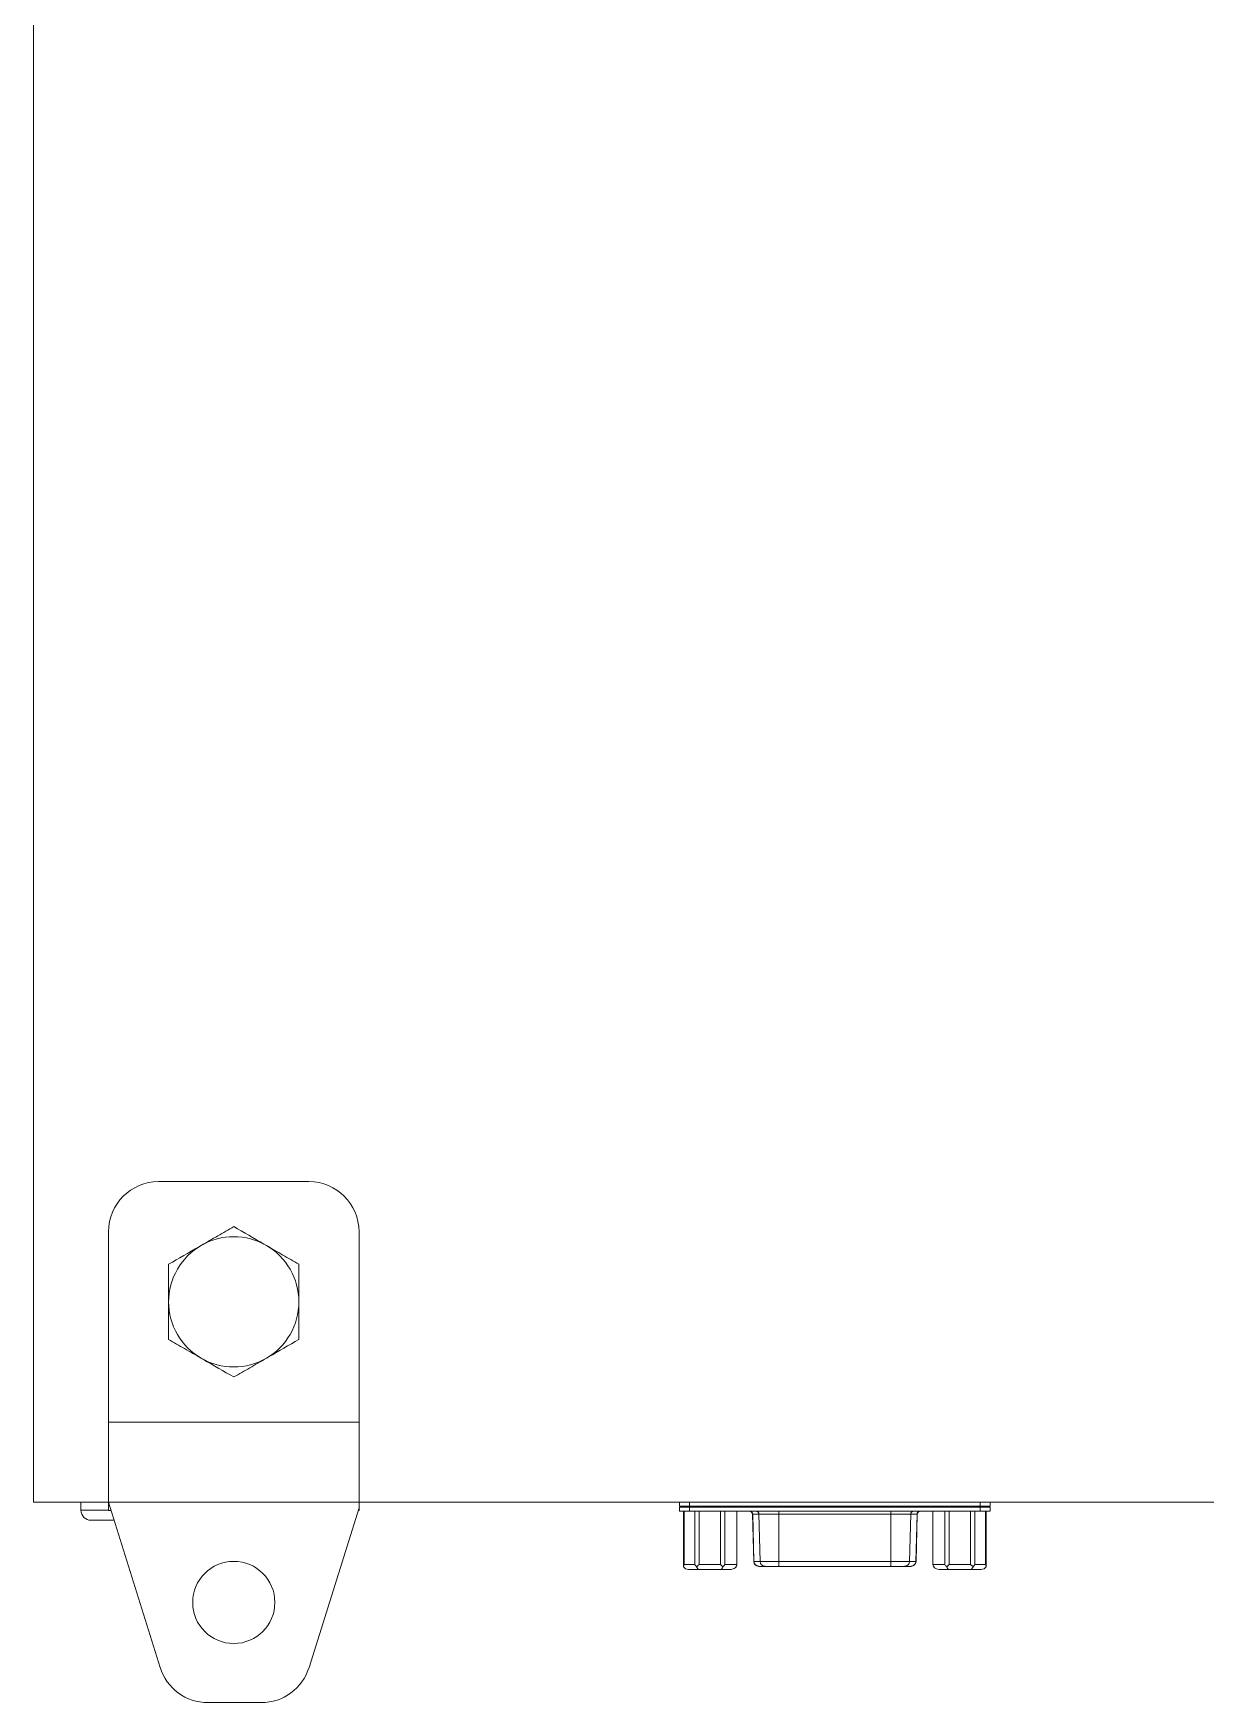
# Model space of a CAD drawing. Extents: x 4137 to 28680, y 2446 to 6814.
# Drawn here: x 10528.9 to 10645.9, y 4737.6 to 4904.2 of the extents above; entities that cross this region are included whole.
import ezdxf

# ---------------------------------------------------------------- set-up
doc = ezdxf.new("R2010")
doc.units = 0
doc.header["$LTSCALE"] = 0.5
doc.layers.get('0').update_dxf_attribs({"linetype": 'CONTINUOUS'})

msp = doc.modelspace()

# ---------------------------------------------------------------- linework, layer by layer
at = {"color": 7, "linetype": 'Continuous', "lineweight": 15}
for p, q in [((10528.86, 4757.59), (10528.86, 5057.59)), ((10528.86, 4757.59), (10528.86, 5057.59)), ((10541.36, 4789.59), (10556.36, 4789.59)), ((10541.36, 4789.59), (10556.36, 4789.59)), ((10536.36, 4784.59), (10536.36, 4765.59)), ((10536.36, 4784.59), (10536.36, 4765.59)), ((10561.36, 4784.59), (10561.36, 4765.59)), ((10561.36, 4784.59), (10561.36, 4765.59)), ((10536.36, 4765.59), (10561.36, 4765.59)), ((10536.36, 4765.59), (10536.36, 4757.59)), ((10536.36, 4765.59), (10561.36, 4765.59)), ((10536.36, 4765.59), (10536.36, 4757.59)), ((10561.36, 4765.59), (10561.36, 4757.59)), ((10561.36, 4765.59), (10561.36, 4757.59)), ((10536.36, 4757.59), (10528.86, 4757.59)), ((10536.36, 4757.59), (10528.86, 4757.59)), ((10533.61, 4757.59), (10533.61, 4756.79)), ((10533.61, 4757.59), (10533.61, 4756.79)), ((10536.36, 4757.59), (10561.36, 4757.59)), ((10536.36, 4757.59), (10541.51, 4741.1)), ((10536.36, 4757.59), (10536.36, 4756.76)), ((10536.36, 4757.59), (10561.36, 4757.59)), ((10536.36, 4757.59), (10541.51, 4741.1)), ((10536.36, 4757.59), (10536.36, 4756.76)), ((10536.62, 4756.76), (10536.36, 4756.76)), ((10536.62, 4756.76), (10536.36, 4756.76)), ((10556.37, 4741.1), (10561.36, 4757.04)), ((10556.37, 4741.1), (10561.36, 4757.04)), ((10561.36, 4756.76), (10561.27, 4756.76)), ((10561.36, 4756.76), (10561.27, 4756.76)), ((10696.36, 4757.59), (10561.36, 4757.59)), ((10561.36, 4757.04), (10561.36, 4757.59)), ((10696.36, 4757.59), (10561.36, 4757.59)), ((10561.36, 4757.04), (10561.36, 4757.59)), ((10561.36, 4757.04), (10561.36, 4756.76)), ((10561.36, 4757.04), (10561.36, 4756.76)), ((10593.36, 4757.19), (10593.36, 4757.59)), ((10593.36, 4757.19), (10593.36, 4757.59)), ((10593.36, 4757.19), (10594.36, 4757.19)), ((10593.36, 4757.19), (10594.36, 4757.19)), ((10593.36, 4756.69), (10593.36, 4757.09)), ((10594.36, 4757.09), (10593.36, 4757.09)), ((10593.36, 4756.69), (10593.36, 4757.09)), ((10594.36, 4757.09), (10593.36, 4757.09)), ((10594.36, 4756.69), (10593.36, 4756.69)), ((10594.36, 4756.69), (10593.36, 4756.69)), ((10593.75, 4756.69), (10593.75, 4751.14)), ((10593.75, 4756.69), (10593.75, 4751.14)), ((10593.82, 4756.69), (10593.82, 4751.39)), ((10593.82, 4756.69), (10593.82, 4751.39)), ((10594.36, 4757.59), (10594.36, 4757.19)), ((10594.36, 4757.59), (10594.36, 4757.19)), ((10594.36, 4757.19), (10623.36, 4757.19)), ((10594.36, 4757.19), (10623.36, 4757.19)), ((10594.36, 4756.69), (10594.36, 4757.09)), ((10623.36, 4757.09), (10594.36, 4757.09)), ((10594.36, 4756.69), (10594.36, 4757.09)), ((10623.36, 4757.09), (10594.36, 4757.09)), ((10623.36, 4756.69), (10594.36, 4756.69)), ((10623.36, 4756.69), (10594.36, 4756.69)), ((10594.86, 4757.19), (10594.86, 4757.09)), ((10594.86, 4757.19), (10594.86, 4757.09)), ((10594.88, 4751.39), (10594.88, 4756.69)), ((10594.88, 4751.39), (10594.88, 4756.69)), ((10595.31, 4756.69), (10595.31, 4751.39)), ((10595.31, 4756.69), (10595.31, 4751.39)), ((10597.44, 4751.39), (10597.44, 4756.69)), ((10597.44, 4751.39), (10597.44, 4756.69)), ((10597.86, 4757.09), (10597.86, 4757.19)), ((10597.86, 4757.09), (10597.86, 4757.19)), ((10597.87, 4756.69), (10597.87, 4751.39)), ((10597.87, 4756.69), (10597.87, 4751.39)), ((10599.08, 4756.69), (10599.08, 4751.39)), ((10599.08, 4756.69), (10599.08, 4751.39)), ((10601.43, 4757.19), (10601.43, 4757.09)), ((10601.43, 4757.19), (10601.43, 4757.09)), ((10603.25, 4756.69), (10603.25, 4756.4)), ((10603.25, 4756.69), (10603.25, 4756.4)), ((10614.46, 4756.69), (10614.46, 4756.4)), ((10614.46, 4756.69), (10614.46, 4756.4)), ((10616.29, 4757.09), (10616.29, 4757.19)), ((10616.29, 4757.09), (10616.29, 4757.19)), ((10618.64, 4756.69), (10618.64, 4751.39)), ((10618.64, 4756.69), (10618.64, 4751.39)), ((10619.85, 4751.39), (10619.85, 4756.69)), ((10619.85, 4751.39), (10619.85, 4756.69)), ((10619.86, 4757.19), (10619.86, 4757.09)), ((10619.86, 4757.19), (10619.86, 4757.09)), ((10620.28, 4756.69), (10620.28, 4751.39)), ((10620.28, 4756.69), (10620.28, 4751.39)), ((10622.4, 4751.39), (10622.4, 4756.69)), ((10622.4, 4751.39), (10622.4, 4756.69)), ((10622.83, 4756.69), (10622.83, 4751.39)), ((10622.83, 4756.69), (10622.83, 4751.39)), ((10622.86, 4757.09), (10622.86, 4757.19)), ((10622.86, 4757.09), (10622.86, 4757.19)), ((10623.36, 4757.19), (10623.36, 4757.59)), ((10623.36, 4757.19), (10623.36, 4757.59)), ((10623.36, 4757.19), (10624.36, 4757.19)), ((10623.36, 4757.19), (10624.36, 4757.19)), ((10623.36, 4756.69), (10623.36, 4757.09)), ((10624.36, 4757.09), (10623.36, 4757.09)), ((10623.36, 4756.69), (10623.36, 4757.09)), ((10624.36, 4757.09), (10623.36, 4757.09)), ((10624.36, 4756.69), (10623.36, 4756.69)), ((10624.36, 4756.69), (10623.36, 4756.69)), ((10623.9, 4751.39), (10623.9, 4756.69)), ((10623.9, 4751.39), (10623.9, 4756.69)), ((10623.96, 4751.14), (10623.96, 4756.69)), ((10623.96, 4751.14), (10623.96, 4756.69)), ((10624.36, 4757.19), (10624.36, 4757.59)), ((10624.36, 4757.19), (10624.36, 4757.59)), ((10624.36, 4756.69), (10624.36, 4757.09)), ((10624.36, 4756.69), (10624.36, 4757.09)), ((10600.64, 4756.4), (10600.76, 4751.68)), ((10600.64, 4756.4), (10600.76, 4751.68)), ((10600.66, 4756.4), (10601.28, 4756.4)), ((10600.66, 4756.4), (10600.78, 4751.68)), ((10600.66, 4756.4), (10601.28, 4756.4)), ((10600.66, 4756.4), (10600.78, 4751.68)), ((10601.28, 4756.4), (10603.25, 4756.4)), ((10601.28, 4756.4), (10601.41, 4751.68)), ((10601.28, 4756.4), (10603.25, 4756.4)), ((10601.28, 4756.4), (10601.41, 4751.68)), ((10603.25, 4756.4), (10614.46, 4756.4)), ((10603.25, 4756.4), (10603.25, 4751.68)), ((10603.25, 4756.4), (10614.46, 4756.4)), ((10603.25, 4756.4), (10603.25, 4751.68)), ((10614.46, 4756.4), (10616.43, 4756.4)), ((10614.46, 4756.4), (10614.46, 4751.68)), ((10614.46, 4756.4), (10616.43, 4756.4)), ((10614.46, 4756.4), (10614.46, 4751.68)), ((10616.43, 4756.4), (10616.31, 4751.68)), ((10616.43, 4756.4), (10616.31, 4751.68)), ((10616.43, 4756.4), (10617.06, 4756.4)), ((10616.43, 4756.4), (10617.06, 4756.4)), ((10617.06, 4756.4), (10616.93, 4751.68)), ((10617.06, 4756.4), (10616.93, 4751.68)), ((10616.96, 4751.68), (10617.08, 4756.4)), ((10616.96, 4751.68), (10617.08, 4756.4)), ((10600.78, 4751.68), (10601.41, 4751.68)), ((10600.78, 4751.68), (10601.41, 4751.68)), ((10601.41, 4751.68), (10603.25, 4751.68)), ((10601.41, 4751.68), (10603.25, 4751.68)), ((10603.25, 4751.68), (10614.46, 4751.68)), ((10603.25, 4751.68), (10603.25, 4751.19)), ((10603.25, 4751.68), (10614.46, 4751.68)), ((10603.25, 4751.68), (10603.25, 4751.19)), ((10614.46, 4751.68), (10616.31, 4751.68)), ((10614.46, 4751.68), (10614.46, 4751.19)), ((10614.46, 4751.68), (10616.31, 4751.68)), ((10614.46, 4751.68), (10614.46, 4751.19)), ((10616.31, 4751.68), (10616.93, 4751.68)), ((10616.31, 4751.68), (10616.93, 4751.68)), ((10594.88, 4751.39), (10593.82, 4751.39)), ((10594.88, 4751.39), (10593.82, 4751.39)), ((10594.25, 4750.89), (10595.31, 4750.89)), ((10594.25, 4750.89), (10595.31, 4750.89)), ((10597.44, 4751.39), (10595.31, 4751.39)), ((10597.44, 4751.39), (10595.31, 4751.39)), ((10595.31, 4750.89), (10597.44, 4750.89)), ((10595.31, 4750.89), (10597.44, 4750.89)), ((10597.44, 4750.89), (10598.5, 4750.89)), ((10597.44, 4750.89), (10598.5, 4750.89)), ((10599.08, 4751.39), (10597.87, 4751.39)), ((10599.08, 4751.39), (10597.87, 4751.39)), ((10601.28, 4751.19), (10601.9, 4751.19)), ((10601.28, 4751.19), (10601.9, 4751.19)), ((10601.9, 4751.19), (10602.34, 4751.19)), ((10601.9, 4751.19), (10602.34, 4751.19)), ((10602.34, 4751.19), (10603.25, 4751.19)), ((10602.34, 4751.19), (10603.25, 4751.19)), ((10603.25, 4751.19), (10614.46, 4751.19)), ((10603.25, 4751.19), (10614.46, 4751.19)), ((10614.46, 4751.19), (10615.37, 4751.19)), ((10614.46, 4751.19), (10615.37, 4751.19)), ((10615.37, 4751.19), (10615.82, 4751.19)), ((10615.37, 4751.19), (10615.82, 4751.19)), ((10615.82, 4751.19), (10616.44, 4751.19)), ((10615.82, 4751.19), (10616.44, 4751.19)), ((10619.85, 4751.39), (10618.64, 4751.39)), ((10619.85, 4751.39), (10618.64, 4751.39)), ((10619.22, 4750.89), (10620.28, 4750.89)), ((10619.22, 4750.89), (10620.28, 4750.89)), ((10622.4, 4751.39), (10620.28, 4751.39)), ((10622.4, 4751.39), (10620.28, 4751.39)), ((10620.28, 4750.89), (10622.4, 4750.89)), ((10620.28, 4750.89), (10622.4, 4750.89)), ((10622.4, 4751.39), (10622.65, 4751.14)), ((10622.4, 4751.39), (10622.65, 4751.14)), ((10622.4, 4750.89), (10623.46, 4750.89)), ((10622.4, 4750.89), (10623.46, 4750.89)), ((10623.9, 4751.39), (10622.83, 4751.39)), ((10623.9, 4751.39), (10622.83, 4751.39)), ((10546.28, 4737.59), (10551.6, 4737.59)), ((10546.28, 4737.59), (10551.6, 4737.59))]:
    msp.add_line(p, q, dxfattribs=at)
at = {"color": 8, "linetype": 'Continuous', "lineweight": 15}
for p, q in [((10533.61, 4756.79), (10536.36, 4756.79)), ((10533.61, 4756.79), (10536.36, 4756.79)), ((10601.44, 4757.09), (10601.44, 4757.19)), ((10601.44, 4757.09), (10601.44, 4757.19)), ((10602.07, 4757.09), (10602.07, 4757.19)), ((10602.07, 4757.09), (10602.07, 4757.19)), ((10603.25, 4757.19), (10603.25, 4757.09)), ((10603.25, 4757.19), (10603.25, 4757.09)), ((10614.46, 4757.09), (10614.46, 4757.19)), ((10614.46, 4757.09), (10614.46, 4757.19)), ((10615.65, 4757.09), (10615.65, 4757.19)), ((10615.65, 4757.09), (10615.65, 4757.19)), ((10616.27, 4757.09), (10616.27, 4757.19)), ((10616.27, 4757.09), (10616.27, 4757.19)), ((10600.64, 4756.4), (10600.66, 4756.4)), ((10600.64, 4756.4), (10600.66, 4756.4)), ((10617.06, 4756.4), (10617.08, 4756.4)), ((10617.06, 4756.4), (10617.08, 4756.4)), ((10600.76, 4751.68), (10600.78, 4751.68)), ((10600.76, 4751.68), (10600.78, 4751.68)), ((10616.93, 4751.68), (10616.96, 4751.68)), ((10616.93, 4751.68), (10616.96, 4751.68))]:
    msp.add_line(p, q, dxfattribs=at)
at = {"color": 7, "linetype": 'Continuous', "lineweight": 15, "flags": 128}
for points in [[(10595.06, 4751.14), (10595.14, 4751.22), (10595.23, 4751.3), (10595.31, 4751.39)], [(10595.06, 4751.14), (10595.14, 4751.22), (10595.23, 4751.3), (10595.31, 4751.39)], [(10597.44, 4751.39), (10597.52, 4751.3), (10597.61, 4751.22), (10597.69, 4751.14)], [(10597.44, 4751.39), (10597.52, 4751.3), (10597.61, 4751.22), (10597.69, 4751.14)], [(10620.03, 4751.14), (10620.11, 4751.22), (10620.19, 4751.3), (10620.28, 4751.39)], [(10620.03, 4751.14), (10620.11, 4751.22), (10620.19, 4751.3), (10620.28, 4751.39)]]:
    msp.add_lwpolyline(points, dxfattribs=at)
at = {"color": 7, "linetype": 'Continuous', "lineweight": 15}
msp.add_circle((10548.86, 4747.59), 4.1, dxfattribs=at)
msp.add_circle((10548.86, 4747.59), 4.1, dxfattribs=at)
for centre, radius, start, end in [((10541.36, 4784.59), 5, 90, 180), ((10541.36, 4784.59), 5, 90, 180), ((10556.36, 4784.59), 5, 0, 90), ((10556.36, 4784.59), 5, 0, 90), ((10548.86, 4777.59), 6.5, 120, 180), ((10548.86, 4777.59), 6.5, 120, 180), ((10548.86, 4777.59), 6.5, 60, 120), ((10548.86, 4777.59), 6.5, 60, 120), ((10548.86, 4777.59), 6.5, 0, 60), ((10548.86, 4777.59), 6.5, 0, 60), ((10548.86, 4777.59), 6.5, 180, 240), ((10548.86, 4777.59), 6.5, 180, 240), ((10548.86, 4777.59), 6.5, 300, 0), ((10548.86, 4777.59), 6.5, 300, 0), ((10548.86, 4777.59), 6.5, 240, 300), ((10548.86, 4777.59), 6.5, 240, 300), ((10534.61, 4756.79), 1, 180, 270), ((10534.61, 4756.79), 1, 180, 270), ((10600.34, 4756.39), 0.3, 1.5, 90), ((10600.34, 4756.39), 0.3, 1.5, 90), ((10600.36, 4756.39), 0.298, 1.145, 89.6642), ((10600.36, 4756.39), 0.298, 1.145, 89.6642), ((10600.99, 4756.39), 0.298, 1.1448, 89.6644), ((10600.99, 4756.39), 0.298, 1.1448, 89.6644), ((10616.73, 4756.39), 0.298, 90.3356, 178.8553), ((10616.73, 4756.39), 0.298, 90.3356, 178.8553), ((10617.35, 4756.39), 0.298, 90.3355, 178.8554), ((10617.35, 4756.39), 0.298, 90.3355, 178.8554), ((10617.38, 4756.39), 0.3, 90, 178.5), ((10617.38, 4756.39), 0.3, 90, 178.5), ((10601.26, 4751.69), 0.5, 181.5, 270), ((10601.26, 4751.69), 0.5, 181.5, 270), ((10601.28, 4751.69), 0.497, 181.1447, 269.6646), ((10601.28, 4751.69), 0.497, 181.1447, 269.6646), ((10601.9, 4751.69), 0.497, 181.1448, 269.6645), ((10601.9, 4751.69), 0.497, 181.1448, 269.6645), ((10615.81, 4751.69), 0.497, 270.3354, 358.8554), ((10615.81, 4751.69), 0.497, 270.3354, 358.8554), ((10616.44, 4751.69), 0.497, 270.3355, 358.8554), ((10616.44, 4751.69), 0.497, 270.3355, 358.8554), ((10616.46, 4751.69), 0.5, 270, 358.5), ((10616.46, 4751.69), 0.5, 270, 358.5), ((10546.28, 4742.59), 5, 197.354, 270), ((10546.28, 4742.59), 5, 197.354, 270), ((10551.6, 4742.59), 5, 270, 342.646), ((10551.6, 4742.59), 5, 270, 342.646)]:
    msp.add_arc(centre, radius, start, end, dxfattribs=at)
for centre, major_axis, ratio, start_param, end_param in [((10594.25, 4751.39), (0.433, 0.433), 0.57735, 2.094395, 2.617994), ((10594.25, 4751.39), (0.433, 0.433), 0.57735, 2.094395, 2.617994), ((10594.25, 4751.39), (0.577, 0), 0.866025, 3.665191, 4.712389), ((10594.25, 4751.39), (0.577, 0), 0.866025, 3.665191, 4.712389), ((10595.31, 4751.39), (0.433, -0.433), 0.57735, 4.18879, 4.712389), ((10595.31, 4751.39), (0.433, -0.433), 0.57735, 4.18879, 4.712389), ((10595.31, 4751.39), (0, 0.5), 0.57735, 2.094395, 3.141593), ((10595.31, 4751.39), (0, 0.5), 0.57735, 2.094395, 3.141593), ((10597.44, 4751.39), (0, 0.5), 0.57735, 3.141593, 4.18879), ((10597.44, 4751.39), (0, 0.5), 0.57735, 3.141593, 4.18879), ((10597.44, 4751.39), (0.433, 0.433), 0.57735, 4.712389, 5.235988), ((10597.44, 4751.39), (0.433, 0.433), 0.57735, 4.712389, 5.235988), ((10598.5, 4751.39), (-0.577, 0), 0.866025, 1.570796, 3.141593), ((10598.5, 4751.39), (-0.577, 0), 0.866025, 1.570796, 3.141593), ((10619.22, 4751.39), (0.577, 0), 0.866025, 3.141593, 4.712389), ((10619.22, 4751.39), (0.577, 0), 0.866025, 3.141593, 4.712389), ((10620.28, 4751.39), (0.433, -0.433), 0.57735, 4.18879, 4.712389), ((10620.28, 4751.39), (0.433, -0.433), 0.57735, 4.18879, 4.712389), ((10620.28, 4751.39), (0, 0.5), 0.57735, 2.094395, 3.141593), ((10620.28, 4751.39), (0, 0.5), 0.57735, 2.094395, 3.141593), ((10622.4, 4751.39), (0, 0.5), 0.57735, 3.141593, 4.18879), ((10622.4, 4751.39), (0, 0.5), 0.57735, 3.141593, 4.18879), ((10622.4, 4751.39), (0.433, 0.433), 0.57735, 4.712389, 5.235988), ((10622.4, 4751.39), (0.433, 0.433), 0.57735, 4.712389, 5.235988), ((10623.46, 4751.39), (-0.577, 0), 0.866025, 1.570796, 2.617994), ((10623.46, 4751.39), (-0.577, 0), 0.866025, 1.570796, 2.617994), ((10623.46, 4751.39), (-0.433, 0.433), 0.57735, 3.665191, 4.18879), ((10623.46, 4751.39), (-0.433, 0.433), 0.57735, 3.665191, 4.18879)]:
    msp.add_ellipse(centre, major_axis=major_axis, ratio=ratio, start_param=start_param, end_param=end_param, dxfattribs=at)
for points, knots in [([(10548.86, 4785.1), (10548.33, 4784.79), (10547.26, 4784.18), (10546.16, 4783.54), (10545.61, 4783.22)], [0, 0, 0, 0, 0.495459, 1, 1, 1, 1]), ([(10548.86, 4785.1), (10548.33, 4784.79), (10547.26, 4784.18), (10546.16, 4783.54), (10545.61, 4783.22)], [0, 0, 0, 0, 0.495459, 1, 1, 1, 1]), ([(10552.11, 4783.22), (10552.03, 4783.26), (10550.93, 4783.9), (10549.86, 4784.52), (10548.86, 4785.1)], [0, 0, 0, 0, 0.070214, 1, 1, 1, 1]), ([(10552.11, 4783.22), (10552.03, 4783.26), (10550.93, 4783.9), (10549.86, 4784.52), (10548.86, 4785.1)], [0, 0, 0, 0, 0.070214, 1, 1, 1, 1]), ([(10545.61, 4783.22), (10545.53, 4783.18), (10544.43, 4782.54), (10543.36, 4781.92), (10542.36, 4781.34)], [0, 0, 0, 0, 0.070215, 1, 1, 1, 1]), ([(10545.61, 4783.22), (10545.53, 4783.18), (10544.43, 4782.54), (10543.36, 4781.92), (10542.36, 4781.34)], [0, 0, 0, 0, 0.070215, 1, 1, 1, 1]), ([(10555.36, 4781.34), (10554.83, 4781.65), (10553.76, 4782.26), (10552.66, 4782.9), (10552.11, 4783.22)], [0, 0, 0, 0, 0.495457, 1, 1, 1, 1]), ([(10555.36, 4781.34), (10554.83, 4781.65), (10553.76, 4782.26), (10552.66, 4782.9), (10552.11, 4783.22)], [0, 0, 0, 0, 0.495457, 1, 1, 1, 1]), ([(10542.36, 4781.34), (10542.36, 4780.41), (10542.36, 4779.17), (10542.36, 4777.9), (10542.36, 4777.59)], [0, 0, 0, 0, 0.758149, 1, 1, 1, 1]), ([(10542.36, 4781.34), (10542.36, 4780.41), (10542.36, 4779.17), (10542.36, 4777.9), (10542.36, 4777.59)], [0, 0, 0, 0, 0.758149, 1, 1, 1, 1]), ([(10555.36, 4777.59), (10555.36, 4777.9), (10555.36, 4779.17), (10555.36, 4780.41), (10555.36, 4781.34)], [0, 0, 0, 0, 0.241851, 1, 1, 1, 1]), ([(10555.36, 4777.59), (10555.36, 4777.9), (10555.36, 4779.17), (10555.36, 4780.41), (10555.36, 4781.34)], [0, 0, 0, 0, 0.241851, 1, 1, 1, 1]), ([(10542.36, 4777.59), (10542.36, 4776.6), (10542.36, 4775.33), (10542.36, 4774.11), (10542.36, 4773.84)], [0, 0, 0, 0, 0.776287, 1, 1, 1, 1]), ([(10542.36, 4777.59), (10542.36, 4776.6), (10542.36, 4775.33), (10542.36, 4774.11), (10542.36, 4773.84)], [0, 0, 0, 0, 0.776287, 1, 1, 1, 1]), ([(10555.36, 4773.84), (10555.36, 4774.11), (10555.36, 4775.33), (10555.36, 4776.6), (10555.36, 4777.59)], [0, 0, 0, 0, 0.223713, 1, 1, 1, 1]), ([(10555.36, 4773.84), (10555.36, 4774.11), (10555.36, 4775.33), (10555.36, 4776.6), (10555.36, 4777.59)], [0, 0, 0, 0, 0.223713, 1, 1, 1, 1]), ([(10542.36, 4773.84), (10542.89, 4773.53), (10543.95, 4772.92), (10545.05, 4772.28), (10545.61, 4771.96)], [0, 0, 0, 0, 0.495458, 1, 1, 1, 1]), ([(10542.36, 4773.84), (10542.89, 4773.53), (10543.95, 4772.92), (10545.05, 4772.28), (10545.61, 4771.96)], [0, 0, 0, 0, 0.495458, 1, 1, 1, 1]), ([(10552.11, 4771.96), (10552.18, 4772.01), (10553.28, 4772.64), (10554.36, 4773.26), (10555.36, 4773.84)], [0, 0, 0, 0, 0.070215, 1, 1, 1, 1]), ([(10552.11, 4771.96), (10552.18, 4772.01), (10553.28, 4772.64), (10554.36, 4773.26), (10555.36, 4773.84)], [0, 0, 0, 0, 0.070215, 1, 1, 1, 1]), ([(10545.61, 4771.96), (10545.68, 4771.92), (10546.78, 4771.28), (10547.86, 4770.66), (10548.86, 4770.09)], [0, 0, 0, 0, 0.070215, 1, 1, 1, 1]), ([(10545.61, 4771.96), (10545.68, 4771.92), (10546.78, 4771.28), (10547.86, 4770.66), (10548.86, 4770.09)], [0, 0, 0, 0, 0.070215, 1, 1, 1, 1]), ([(10548.86, 4770.09), (10549.39, 4770.39), (10550.45, 4771), (10551.55, 4771.64), (10552.11, 4771.96)], [0, 0, 0, 0, 0.495458, 1, 1, 1, 1]), ([(10548.86, 4770.09), (10549.39, 4770.39), (10550.45, 4771), (10551.55, 4771.64), (10552.11, 4771.96)], [0, 0, 0, 0, 0.495458, 1, 1, 1, 1]), ([(10534.61, 4755.79), (10534.68, 4755.79), (10534.8, 4755.79), (10535.52, 4755.79), (10536.17, 4755.79), (10536.7, 4755.79), (10536.92, 4755.79)], [0, 0, 0, 0, 0.405881, 0.624373, 0.847503, 1, 1, 1, 1]), ([(10534.61, 4755.79), (10534.68, 4755.79), (10534.8, 4755.79), (10535.52, 4755.79), (10536.17, 4755.79), (10536.7, 4755.79), (10536.92, 4755.79)], [0, 0, 0, 0, 0.405881, 0.624373, 0.847503, 1, 1, 1, 1]), ([(10601.9, 4751.19), (10601.94, 4751.19), (10602.02, 4751.19), (10602.34, 4751.19), (10602.77, 4751.19), (10603.1, 4751.19), (10603.25, 4751.19)], [0, 0, 0, 0, 0.242004, 0.5, 0.757996, 1, 1, 1, 1]), ([(10601.9, 4751.19), (10601.94, 4751.19), (10602.02, 4751.19), (10602.34, 4751.19), (10602.77, 4751.19), (10603.1, 4751.19), (10603.25, 4751.19)], [0, 0, 0, 0, 0.242004, 0.5, 0.757996, 1, 1, 1, 1]), ([(10614.46, 4751.19), (10614.62, 4751.19), (10614.94, 4751.19), (10615.37, 4751.19), (10615.69, 4751.19), (10615.78, 4751.19), (10615.82, 4751.19)], [0, 0, 0, 0, 0.2420034, 0.4999998, 0.7579962, 1, 1, 1, 1]), ([(10614.46, 4751.19), (10614.62, 4751.19), (10614.94, 4751.19), (10615.37, 4751.19), (10615.69, 4751.19), (10615.78, 4751.19), (10615.82, 4751.19)], [0, 0, 0, 0, 0.2420034, 0.4999998, 0.7579962, 1, 1, 1, 1])]:
    msp.add_open_spline(points, degree=3, knots=knots, dxfattribs=at)

doc.saveas('drawing.dxf')
